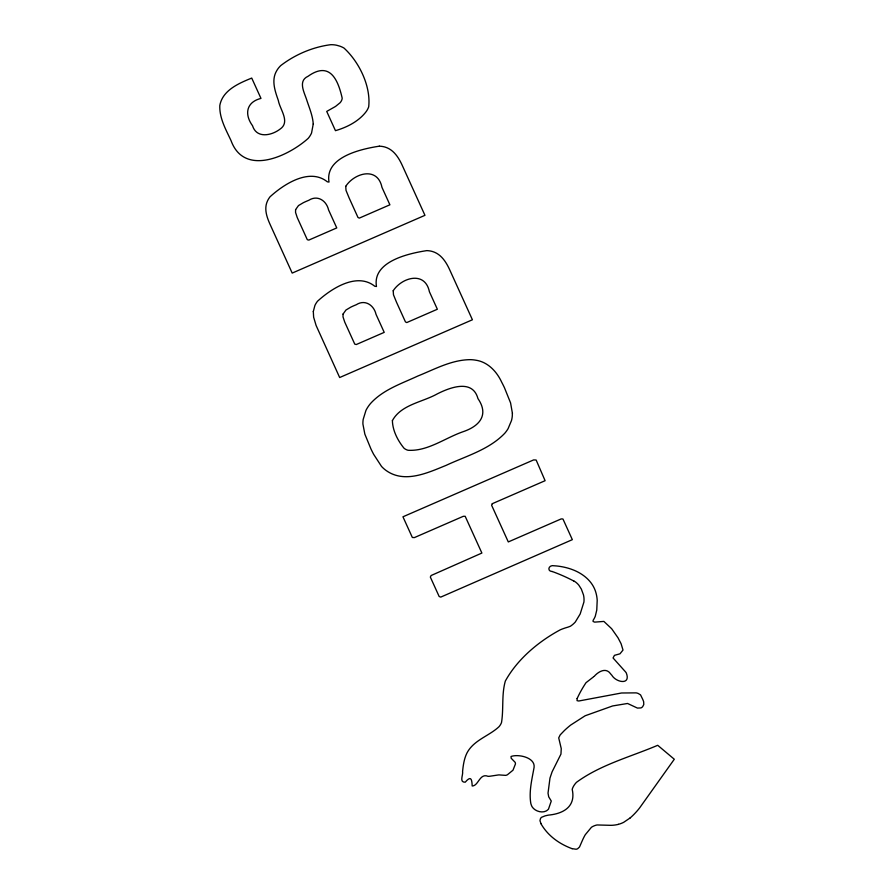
<?xml version="1.0" encoding="UTF-8"?>
<svg xmlns="http://www.w3.org/2000/svg" width="894" height="894" viewBox="0 0 894 894"><rect width="100%" height="100%" fill="white"/><g stroke="black" fill="none" stroke-linecap="round" stroke-linejoin="round"><path stroke-width="1.34" d="M577.099 698.516L577.066 700.661L578.764 701.008L621.542 692.995L636.092 692.872A11.443 8.091 -22.6 0 1 638.227 693.476L640.562 694.906L642.641 699.175A49.204 34.799 -22.6 0 1 643.658 701.756L643.781 704.561L642.641 706.707A4.079 2.883 -22.6 0 1 640.931 707.925L637.444 708.082L627.566 703.477L612.636 705.947L585.145 715.77L570.663 725.079A79.521 56.233 -22.6 0 0 564.449 730.476L560.192 734.89L558.716 737.885L561.253 748.636L560.951 754.1L552.09 771.846L549.989 778.048L548.022 793.157L548.715 796.856L551.274 801.035L548.48 809.137A7.42 5.252 -22.6 0 1 546.156 810.992C541.619 813.339 534.679 811.026 532.064 806.723A33.167 23.456 -22.6 0 1 530.812 803.427C528.801 791.358 532.031 779.087 534.109 767.22C535.182 757.352 518.084 753.843 511.044 756.48L511.167 758.224L515.145 762.325A8.638 6.102 -22.6 0 1 515.447 763.979L512.988 770.203L507.434 774.74A4.302 3.051 -22.6 0 1 505.669 775.366L500.584 775.02A11.052 7.822 -22.6 0 0 498.539 774.93L489.811 776.249A63.653 45.013 -22.6 0 1 488.102 776.338C479.62 772.774 478.547 785.982 472.188 785.994C471.853 779.4 471.205 775.199 465.215 782.205C458.946 782.429 463.338 774.964 462.589 771.433C463.215 765.197 464.109 758.827 466.892 753.139C473.641 740.031 488.973 736.153 499.053 726.666A15.69 11.097 -22.6 0 0 501.512 722.542C503.758 708.886 501.467 694.526 505.333 681.06C517.257 659.336 538.546 641.445 560.326 629.789A43.18 30.541 -22.6 0 1 567.947 627.152L570.394 626.236A21.043 14.874 -22.6 0 0 575.311 622L580.161 614.01L583.916 602.053A39.291 27.781 -22.6 0 0 583.48 594.901L581.357 589.124L578.876 585.235A33.469 23.669 -22.6 0 0 575.345 581.882L574.082 581.145M629.957 818.077L623.699 822.312A18.74 13.254 -22.6 0 1 619.318 824.067L618.369 824.324M594.074 676.49C598.265 671.662 605.998 666.969 610.714 673.964A15.891 11.242 -22.6 0 0 611.809 675.193C615.921 682.446 631.231 685.497 626.269 672.903A24.44 17.277 -22.6 0 0 624.537 670.791L613.072 657.973L614.446 655.347L619.978 653.816L623.006 650.061L621.084 643.702L618.033 637.824L611.652 628.717L603.886 621.419L594.666 622.123L593.091 621.464L593.124 620.324A26.116 18.461 -22.6 0 0 595.303 616.156L596.767 610.077L597.203 600.299A68.436 48.388 -22.6 0 0 595.192 590.431C591.482 580.318 582.262 573.289 572.439 569.623A69.542 49.17 -22.6 0 0 556.537 565.958L552.235 565.645C548.134 566.125 547.441 571.322 552.123 571.534M593.504 676.881L586.017 682.692A130.278 92.116 -22.6 0 0 577.144 698.516M379.335 146.18C361.008 148.985 324.757 157.053 329.014 182.063L327.327 181.806C309.525 167.536 284.068 183.996 270.055 196.781A23.59 16.684 -22.6 0 0 267.429 201.083C263.752 208.984 267.038 217.734 270.401 225.109L292.193 273.083L424.952 215.331L402.523 165.982C399.003 158.115 393.908 149.745 385.158 147.108A23.289 16.461 -22.6 0 0 379.335 146.18M572.16 848.663L576.071 849.233A3.967 2.805 -22.6 0 0 577.669 848.719L579.524 846.976L582.475 840.248A62.558 44.231 -22.6 0 1 585.268 834.739L591.403 827.319A9.923 7.018 -22.6 0 1 593.974 825.922A11.398 8.057 -22.6 0 1 597.114 824.961L610.96 825.33A26.574 18.796 -22.6 0 0 618.38 824.369M541.015 823.665L539.965 820.714L540.501 818.535A4.917 3.475 -22.6 0 1 541.54 817.306L544.949 815.909A52.668 37.246 -22.6 0 1 548.503 815.104C563.756 813.719 575.993 806.321 572.216 789.424A13.399 9.476 -22.6 0 1 572.775 787.737A19.925 14.092 -22.6 0 1 576.474 782.328C600.511 764.683 630.505 756.883 657.716 745.294L674.299 759.241L639.679 807.841A68.056 48.12 -22.6 0 1 634.461 813.853A55.048 38.923 -22.6 0 1 629.979 818.088M572.126 848.685A95.423 67.475 -22.6 0 1 540.948 823.687M552.157 571.489A221.142 156.372 -22.6 0 1 574.049 581.178M313.246 123.998L311.559 132.994A23.535 16.64 -22.6 0 1 308.195 138.358C288.471 156.159 244.285 176.956 231.054 140.649C225.891 129.552 219.276 118.086 219.812 105.47C222.584 90.205 238.877 83.298 251.728 78.069L260.97 98.396C246.096 102.128 244.297 114.443 252.544 125.752C256.578 138.782 271.62 135.642 280.09 129.094C290.628 121.942 279.811 109.392 278.325 100.441C275.017 91.043 271.072 79.957 276.771 70.626A22.205 15.701 -22.6 0 1 280.761 65.575C295.076 54.556 312.788 47.013 330.713 44.7A23.903 16.897 -22.6 0 1 336.725 45.27L339.787 46.142A31.201 22.059 -22.6 0 1 344.011 48.075C359.131 61.943 370.976 86.081 368.697 106.822A23.311 16.483 -22.6 0 1 366.328 111.415C358.93 121.305 346.973 127.339 335.462 130.669L326.723 111.426L335.529 106.442L340.066 102.765A9.879 6.984 -22.6 0 0 342.19 98.195C338.033 79.678 329.797 60.792 308.039 76.292C297.847 80.873 304.172 92.127 306.586 99.525C309.156 107.559 312.699 115.482 313.246 123.998M512.396 413.218L512.273 416.213A42.018 29.714 -22.6 0 1 511.48 420.571L508.094 428.651A34.24 24.205 -22.6 0 1 504.797 433.232C489.063 449.738 466.176 455.985 446.072 465.383C427.667 472.837 404.669 483.688 386.197 470.557A51.014 36.073 -22.6 0 1 381.503 466.389L373.658 454.342A281.99 199.396 -22.6 0 1 370.932 448.911L364.853 434.149L362.919 424.08A46.611 32.955 -22.6 0 1 363.176 419.454L365.948 410.413A35.693 25.244 -22.6 0 1 370.552 403.485C383.057 389.672 401.339 383.705 417.777 376.05C434.763 369.244 451.638 359.768 470.389 359.656A34.877 24.663 -22.6 0 1 475.608 360.17C487.822 361.846 496.796 371.569 501.735 382.274A276.872 195.775 -22.6 0 1 504.439 387.672L510.575 402.903L512.396 413.218M313.313 311.514L313.638 317.214L316.107 325.472L339.664 377.525L472.412 319.773L449.984 270.424C446.464 262.557 441.368 254.187 432.618 251.56A23.289 16.461 -22.6 0 0 426.796 250.622C408.469 253.427 372.217 261.495 376.475 286.505L374.787 286.259C356.985 271.977 331.529 288.438 317.515 301.233A23.59 16.684 -22.6 0 0 314.889 305.524L313.313 311.514M295.601 209.632L295.556 212.448L297.266 217.622L307.301 239.693L308.832 240.084L336.759 227.925L328.579 209.934C326.511 200.759 317.593 194.601 308.788 200.301A57.551 40.699 -22.6 0 0 303.401 202.659L298.484 205.575L295.601 209.632M343.061 314.073L343.017 316.889L344.726 322.063L354.762 344.134L356.293 344.525L384.219 332.367L376.039 314.375C373.971 305.2 365.054 299.043 356.248 304.742A57.551 40.699 -22.6 0 0 350.861 307.111L345.944 310.028L343.061 314.073M345.743 186.321L346.012 190.355L349.051 197.775L357.969 217.443L359.299 218.114L389.896 204.804L381.962 187.349C377.614 166.15 354.337 173.034 345.743 186.321M393.204 290.762L393.483 294.808L396.511 302.228L405.44 321.885L406.759 322.566L437.356 309.246L429.422 291.79C425.086 270.591 401.797 277.486 393.204 290.762M392.399 420.593C392.6 430.584 397.763 440.586 404.021 448.207A15.075 10.661 -22.6 0 0 408.077 450.274C427.634 451.47 444.933 438.038 462.913 431.768C479.642 426.181 489.152 414.905 477.955 398.59C472.624 378.799 450.095 387.404 437.322 393.863C422.415 402.255 401.127 404.546 392.399 420.593M492.315 503.68L491.599 505.211L508.295 541.932L561.164 518.922L562.941 518.978L572.339 539.663L440.764 597.103L439.155 596.488L430.338 577.077L431.109 575.524L481.877 553.051L465.171 516.285L463.271 516.319L414.414 537.585L412.346 537.484L402.948 516.799L533.629 459.918L536.143 460.008L545.105 480.704L492.315 503.68"/></g></svg>
